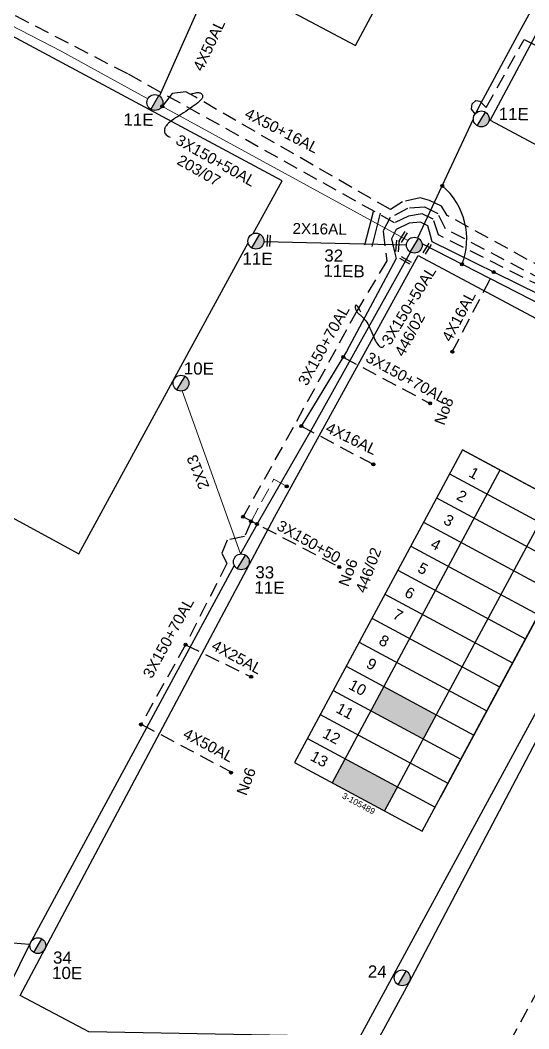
# Model space of a CAD drawing. Header units: millimetres. Extents: x 2875 to 4053, y 1200 to 1741.
# Drawn here: x 3531.9 to 3575.3, y 1283.3 to 1369.4 of the extents above; entities that cross this region are included whole.
import ezdxf
from ezdxf.enums import TextEntityAlignment as Align

# ---------------------------------------------------------------- set-up
doc = ezdxf.new("R2010")
doc.units = ezdxf.units.MM
doc.linetypes.add('DASHED', pattern=[19.05, 12.7, -6.35])
doc.layers.add('Άγνωστα', color=7, linetype='Continuous', lineweight=5)
for name, color, linetype in [('Ασφαλειοκιβώτια Χ.Τ 13 αναχωρήσεων', 7, 'Continuous'), ('Γυμνά εναέρια ΧΤ (1Φ)   2x16AL', 7, 'Continuous'), ('Γυμνά εναέρια ΧΤ και ΦΟΠ (3Φ)   4x50+16AL', 7, 'Continuous'), ('Επιγραφές - Σχήματα', 7, 'Continuous'), ('Καλώδια ΧΤ   3x150+50AL', 7, 'DASHED'), ('Καλώδια ΧΤ   3x150+50CU', 7, 'DASHED'), ('Καλώδια ΧΤ   3x150+70AL', 7, 'DASHED'), ('Μηχανική τομή', 7, 'Continuous'), ('Στύλος ΦΜ', 7, 'Continuous'), ('Στύλος ΦΜ @ 1', 7, 'Continuous'), ('Συνδέσεις', 7, 'Continuous'), ('Τομή', 7, 'Continuous'), ('Υπόβαθρο ΔΕΗ', 7, 'Continuous'), ('Υπόγεια καλώδια Δικτύου ΧΤ και Παρ. ΧΤ - 3X150+70 AL', 7, 'DASHED'), ('Υπόγεια καλώδια Παροχών ΧΤ   4x16AL', 7, 'DASHED'), ('Υπόγεια καλώδια Παροχών ΧΤ   4x25', 7, 'DASHED'), ('Υπόγεια καλώδια Παροχών ΧΤ   4x50AL', 7, 'DASHED')]:
    doc.layers.add(name, color=color, linetype=linetype)
doc.styles.get("Standard").update_dxf_attribs({"font": 'ARIAL.TTF'})
doc.linetypes.add('SYN_LINE', pattern='A,0.5,-0.0001,["/\\/\\/\\/",Standard,S=0.1,R=0,X=0,Y=-0.05],-0.25', length=0.7501)

# ---------------------------------------------------------------- blocks, each defined once
blk = doc.blocks.new('_ΣΥΝΔΕΣΗ')
at = {"layer": 'Συνδέσεις', "linetype": 'SYN_LINE', "ltscale": 40}
blk.add_hatch(color=256, dxfattribs=at).paths.add_polyline_path([(0.5, -0.01, 1), (-0.5, -0.01, 1)])
at = {"layer": 'Συνδέσεις'}
blk.add_circle((0, -0.01), 0.5, dxfattribs=at)
blk = doc.blocks.new('ΥΠΑΡΧΩΝ ΤΣΙΜΕΝΤΕΝΙΟΣ ΣΤΥΛΟΣ')
at = {"layer": 'Στύλος ΦΜ'}
blk.add_hatch(color=256, dxfattribs=at).paths.add_polyline_path([(-1.29, -2.28, 0.574793), (2.62, 0, 0.268822), (1.3, 2.27)])
blk.add_line((-1.29, -2.28), (1.3, 2.27), dxfattribs=at)
blk.add_circle((0, 0), 2.62, dxfattribs=at)
at = {"layer": 'Στύλος ΦΜ', "flags": 4}
for tag, p in [('ΑΡΙΘΜΟΣ', (-4.68, 8.05)), ('ΤΥΠΟΣ', (-4.91, 3.03))]:
    blk.add_attdef(tag, p, '', height=4, dxfattribs=at)
blk = doc.blocks.new('ΜΗΧΑΝΙΚΗ ΤΟΜΗ')
at = {"layer": 'Μηχανική τομή', "ltscale": 40}
for p, q in [((-1.89, 0.78), (1.89, 0.78)), ((1.89, 0), (-1.89, 0))]:
    blk.add_line(p, q, dxfattribs=at)
blk = doc.blocks.new('new block1')
at = {"layer": 'Ασφαλειοκιβώτια Χ.Τ 13 αναχωρήσεων'}
for s, p in [('1', (-1539.38, 5043.6)), ('2', (-1539.38, 5035.03)), ('3', (-1539.38, 5025.96)), ('4', (-1539.38, 5016.94)), ('5', (-1539.38, 5007.92)), ('6', (-1539.38, 4998.79)), ('7', (-1539.38, 4990.55)), ('8', (-1539.38, 4980.86)), ('9', (-1539.38, 4972.17)), ('10', (-1541.17, 4963.2)), ('11', (-1541.17, 4954.4)), ('12', (-1541.17, 4945.04)), ('13', (-1541.17, 4936.47))]:
    blk.add_text(s, height=3.6, dxfattribs=at).set_placement(p)
blk = doc.blocks.new('ΑΣΦΑΛΕΙΟΚΙΒΩΤΙΟ ΥΠΟΣΤΑΘΜΟΥ 13 ΑΝΑΧΩΡΗΣΕΩΝ')
at = {"layer": 'Ασφαλειοκιβώτια Χ.Τ 13 αναχωρήσεων', "ltscale": 40}
for p, q in [((-23.86, 58.34), (23.96, 58.34)), ((-9.78, 58.34), (-9.78, -58.66)), ((9.87, 58.34), (9.87, -58.66)), ((23.96, 58.34), (23.96, -45.89)), ((-23.86, 49.34), (23.96, 49.34)), ((-23.86, 40.34), (23.96, 40.34)), ((-23.86, 31.34), (23.96, 31.34)), ((-23.86, 22.34), (23.96, 22.34)), ((-23.86, 13.34), (23.96, 13.34)), ((-23.86, 4.34), (23.96, 4.34)), ((-23.86, -4.66), (23.96, -4.66)), ((-23.86, -13.66), (23.96, -13.66)), ((-23.86, -22.66), (23.96, -22.66)), ((-23.86, -31.66), (23.96, -31.66)), ((-23.86, -40.66), (23.96, -40.66)), ((-23.86, -49.66), (23.96, -49.66))]:
    blk.add_line(p, q, dxfattribs=at)
at = {"layer": 'Ασφαλειοκιβώτια Χ.Τ 13 αναχωρήσεων'}
blk.add_lwpolyline([(-23.86, -58.66), (23.96, -58.66), (23.96, 58.34), (-23.86, 58.34)], close=True, dxfattribs=at)
blk.add_blockref('new block1', (1521.19, -4992), dxfattribs=at)
at = {"layer": 'Ασφαλειοκιβώτια Χ.Τ 13 αναχωρήσεων', "ltscale": 40}
for tag, height, p in [('ΟΝΟΜΑ', 5, (1.15, 62.43)), ('ΚΕΙΜΕΝΟ 1', 2, (17.15, 53.4)), ('ΚΕΙΜΕΝΟ 2', 2, (17.15, 44.69)), ('ΚΕΙΜΕΝΟ 3', 2, (16.99, 35.93)), ('ΚΕΙΜΕΝΟ 4', 2, (16.99, 26.95)), ('ΚΕΙΜΕΝΟ 5', 2, (16.99, 18.11)), ('ΚΕΙΜΕΝΟ 6', 2, (16.99, 9.19)), ('ΚΕΙΜΕΝΟ 7', 2, (16.99, 0.11)), ('ΚΕΙΜΕΝΟ 8', 2, (16.99, -8.61)), ('ΚΕΙΜΕΝΟ 9', 2, (16.99, -17.74)), ('ΚΕΙΜΕΝΟ 10', 2, (16.99, -26.96)), ('ΚΕΙΜΕΝΟ 11', 2, (16.99, -36.04)), ('ΚΕΙΜΕΝΟ 12', 2, (16.99, -44.96)), ('ΚΕΙΜΕΝΟ 13', 2, (16.99, -54.16)), ('ΣΧ', 2, (1.2, -60.52))]:
    blk.add_attdef(tag, text='', height=height, dxfattribs=at).set_placement(p, align=Align.MIDDLE_CENTER)
blk = doc.blocks.new('ΤΟΜΗ')
at = {"layer": 'Τομή', "ltscale": 40}
for p, q in [((-5.68, 0), (5.68, 0)), ((5.68, -2.33), (-5.68, -2.33))]:
    blk.add_line(p, q, dxfattribs=at)

msp = doc.modelspace()

# ---------------------------------------------------------------- hatches: boundary and pattern name
at = {"layer": 'Ασφαλειοκιβώτια Χ.Τ 13 αναχωρήσεων'}
for color, points in [(206, [(3566.299, 1308.022), (3567.403, 1310.075), (3562.918, 1312.486), (3561.814, 1310.432)]), (2, [(3562.988, 1301.861), (3564.091, 1303.915), (3559.607, 1306.325), (3558.503, 1304.272)]), (1, [(3562.988, 1301.861), (3564.091, 1303.915), (3559.607, 1306.325), (3558.503, 1304.272)]), (6, [(3562.988, 1301.861), (3564.091, 1303.915), (3559.607, 1306.325), (3558.503, 1304.272)]), (62, [(3562.988, 1301.861), (3564.091, 1303.915), (3559.607, 1306.325), (3558.503, 1304.272)]), (85, [(3562.988, 1301.861), (3564.091, 1303.915), (3559.607, 1306.325), (3558.503, 1304.272)]), (85, [(3562.988, 1301.861), (3564.091, 1303.915), (3559.607, 1306.325), (3558.503, 1304.272)]), (133, [(3562.988, 1301.861), (3564.091, 1303.915), (3559.607, 1306.325), (3558.503, 1304.272)]), (27, [(3562.988, 1301.861), (3564.091, 1303.915), (3559.607, 1306.325), (3558.503, 1304.272)]), (5, [(3562.988, 1301.861), (3564.091, 1303.915), (3559.607, 1306.325), (3558.503, 1304.272)]), (30, [(3562.988, 1301.861), (3564.091, 1303.915), (3559.607, 1306.325), (3558.503, 1304.272)])]:
    msp.add_hatch(color=color, dxfattribs=at).paths.add_polyline_path(points)
at = {"layer": 'Ασφαλειοκιβώτια Χ.Τ 13 αναχωρήσεων', "true_color": 0xd2798f}
msp.add_hatch(color=233, dxfattribs=at).paths.add_polyline_path([(3562.988, 1301.861), (3564.091, 1303.915), (3559.607, 1306.325), (3558.503, 1304.272)])
at = {"layer": 'Ασφαλειοκιβώτια Χ.Τ 13 αναχωρήσεων', "ltscale": 2}
msp.add_hatch(color=173, dxfattribs=at).paths.add_polyline_path([(3562.988, 1301.861), (3564.091, 1303.915), (3559.607, 1306.325), (3558.503, 1304.272)])

# ---------------------------------------------------------------- linework, layer by layer
at = {"layer": 'Άγνωστα', "color": 5}
for points in [[(3521.428, 1373.944), (3535.345, 1366.731), (3542.775, 1362.675)], [(3543.965, 1362.025), (3564.979, 1350.555)]]:
    msp.add_lwpolyline(points, dxfattribs=at)
at = {"layer": 'Άγνωστα', "color": 30}
msp.add_lwpolyline([(3545.706, 1337.719), (3550.684, 1323.806)], dxfattribs=at)
at = {"layer": 'Άγνωστα', "color": 5, "linetype": 'DASHED', "ltscale": 0.1}
msp.add_lwpolyline([(3551.585, 1326.584), (3553.534, 1330.205), (3554.633, 1329.568)], dxfattribs=at)
at = {"layer": 'Γυμνά εναέρια ΧΤ (1Φ)   2x16AL', "color": 5}
msp.add_lwpolyline([(3552.679, 1350.481), (3564.858, 1350.185)], dxfattribs=at)
at = {"layer": 'Γυμνά εναέρια ΧΤ και ΦΟΠ (3Φ)   4x50+16AL', "color": 85}
for points in [[(3570.827, 1361.469), (3571.02, 1361.882), (3574.555, 1368.439), (3583.175, 1384.106)], [(3565.823, 1350.783), (3570.58, 1360.941)], [(3590.575, 1336.753), (3590.288, 1337.416), (3576.672, 1344.92), (3566.206, 1350.271)]]:
    msp.add_lwpolyline(points, dxfattribs=at)
at = {"layer": 'Γυμνά εναέρια ΧΤ και ΦΟΠ (3Φ)   4x50+16AL', "color": 62, "linetype": 'DASHED', "ltscale": 0.1}
msp.add_lwpolyline([(3591.988, 1309.939), (3585.754, 1313.149), (3593.027, 1326.26), (3597.746, 1334.541), (3591.946, 1337.742), (3590.971, 1338.796), (3579.953, 1344.864), (3567.607, 1351.044), (3567.151, 1352.402), (3566.194, 1352.835), (3565.041, 1352.648), (3563.852, 1352.078), (3541.054, 1364.791), (3522.347, 1374.436), (3522.43, 1375.019), (3521.705, 1375.397), (3521.26, 1375.015)], dxfattribs=at)
at = {"layer": 'Γυμνά εναέρια ΧΤ και ΦΟΠ (3Φ)   4x50+16AL', "color": 30, "ltscale": 0.1}
msp.add_lwpolyline([(3591.758, 1309.484), (3584.675, 1313.27), (3592.005, 1326.277), (3596.473, 1334.143), (3591.698, 1336.802), (3591.104, 1337.968), (3576.212, 1345.95), (3567.05, 1350.454), (3566.91, 1351.007), (3566.685, 1351.819), (3566.055, 1352.13), (3565.091, 1352.033), (3563.971, 1351.517), (3563.591, 1350.715), (3563.823, 1349.724), (3563.977, 1349.017), (3559.75, 1341.092), (3555.871, 1334.709)], dxfattribs=at)
at = {"layer": 'Γυμνά εναέρια ΧΤ και ΦΟΠ (3Φ)   4x50+16AL', "color": 30}
for points in [[(3552.095, 1326.359), (3556.915, 1334.721), (3565.206, 1349.577)], [(3552.095, 1326.359), (3550.684, 1323.806)], [(3550.148, 1322.83), (3532.645, 1290.476), (3517.112, 1258.942)]]:
    msp.add_lwpolyline(points, dxfattribs=at)
at = {"layer": 'Γυμνά εναέρια ΧΤ και ΦΟΠ (3Φ)   4x50+16AL', "color": 6}
msp.add_lwpolyline([(3541.909, 1244.583), (3565.057, 1287.157), (3585.713, 1326.385), (3590.678, 1335.66)], dxfattribs=at)
at = {"layer": 'Γυμνά εναέρια ΧΤ και ΦΟΠ (3Φ)   4x50+16AL', "color": 206, "linetype": 'DASHED', "ltscale": 0.1}
msp.add_lwpolyline([(3590.643, 1307.27), (3586.875, 1309.215), (3578.09, 1293.559), (3578.82, 1291.665), (3556.529, 1250.249), (3556.707, 1249.753), (3564.506, 1245.545)], dxfattribs=at)
at = {"layer": 'Επιγραφές - Σχήματα'}
for points in [[(3546.406, 1363.048), (3546.578, 1363.111), (3546.726, 1363.156), (3546.852, 1363.185), (3546.958, 1363.2), (3547.047, 1363.203), (3547.122, 1363.197), (3547.185, 1363.183), (3547.239, 1363.164), (3547.284, 1363.141), (3547.324, 1363.115), (3547.357, 1363.086), (3547.384, 1363.054), (3547.405, 1363.02), (3547.422, 1362.984), (3547.434, 1362.946), (3547.442, 1362.907), (3547.445, 1362.866), (3547.442, 1362.822), (3547.43, 1362.775), (3547.407, 1362.722), (3547.369, 1362.662), (3547.315, 1362.594), (3547.241, 1362.516), (3547.145, 1362.428), (3547.026, 1362.327), (3546.886, 1362.217), (3546.729, 1362.099), (3546.559, 1361.975), (3546.379, 1361.848), (3546.193, 1361.719), (3546.005, 1361.592), (3545.82, 1361.468), (3545.639, 1361.35), (3545.465, 1361.237), (3545.299, 1361.13), (3545.142, 1361.028), (3544.996, 1360.931), (3544.862, 1360.84), (3544.741, 1360.754), (3544.635, 1360.673), (3544.544, 1360.597), (3544.467, 1360.526), (3544.404, 1360.46), (3544.351, 1360.398), (3544.309, 1360.339), (3544.275, 1360.285), (3544.248, 1360.234), (3544.227, 1360.186), (3544.211, 1360.14), (3544.198, 1360.097), (3544.189, 1360.055), (3544.184, 1360.015), (3544.181, 1359.975), (3544.181, 1359.935), (3544.183, 1359.894), (3544.187, 1359.853), (3544.194, 1359.81), (3544.206, 1359.764), (3544.23, 1359.715), (3544.268, 1359.66), (3544.326, 1359.601), (3544.408, 1359.534), (3544.519, 1359.46), (3544.663, 1359.377)], [(3560.973, 1344.437), (3560.857, 1344.677), (3560.759, 1344.848), (3560.679, 1344.961), (3560.614, 1345.024), (3560.564, 1345.046), (3560.527, 1345.037), (3560.501, 1345.005), (3560.485, 1344.961), (3560.478, 1344.911), (3560.479, 1344.859), (3560.486, 1344.805), (3560.499, 1344.75), (3560.517, 1344.695), (3560.538, 1344.642), (3560.562, 1344.592), (3560.588, 1344.544), (3560.614, 1344.501), (3560.643, 1344.462), (3560.674, 1344.424), (3560.708, 1344.386), (3560.747, 1344.348), (3560.791, 1344.307), (3560.842, 1344.262), (3560.9, 1344.213), (3560.966, 1344.157), (3561.039, 1344.092), (3561.118, 1344.018), (3561.202, 1343.932), (3561.289, 1343.833), (3561.379, 1343.719), (3561.47, 1343.588), (3561.561, 1343.439), (3561.651, 1343.271), (3561.739, 1343.089), (3561.826, 1342.898), (3561.91, 1342.703), (3561.992, 1342.511), (3562.071, 1342.326), (3562.146, 1342.155), (3562.218, 1342.003), (3562.286, 1341.875), (3562.35, 1341.769), (3562.411, 1341.682), (3562.468, 1341.614), (3562.522, 1341.561), (3562.573, 1341.521), (3562.621, 1341.492), (3562.666, 1341.471), (3562.709, 1341.457), (3562.751, 1341.451), (3562.79, 1341.453), (3562.829, 1341.464), (3562.867, 1341.486), (3562.905, 1341.52), (3562.943, 1341.567), (3562.983, 1341.628)]]:
    msp.add_lwpolyline(points, dxfattribs=at)
msp.add_arc((3564.087, 1350.709), 5.927, 338.45045, 49.71662, dxfattribs=at)
at = {"layer": 'Καλώδια ΧΤ   3x150+50AL', "color": 5, "ltscale": 0.1}
msp.add_lwpolyline([(3590.851, 1307.684), (3580.587, 1313.225), (3588.268, 1326.341), (3593.659, 1335.71), (3595.02, 1338.105), (3580.198, 1346.205), (3568.344, 1352.714), (3567.868, 1353.504), (3566.819, 1353.984), (3566.035, 1354.202), (3564.531, 1353.873), (3563.491, 1353.2), (3546.798, 1362.826), (3546.014, 1363.27), (3544.855, 1363.12), (3543.992, 1362.011)], dxfattribs=at)
at = {"layer": 'Καλώδια ΧΤ   3x150+50AL', "color": 6, "ltscale": 0.1}
msp.add_lwpolyline([(3590.45, 1333.707), (3590.387, 1334.294), (3591.106, 1334.916), (3592.461, 1337.04), (3592.623, 1337.915), (3591.765, 1339.183), (3568.194, 1351.561), (3567.569, 1352.839), (3566.394, 1353.422), (3564.951, 1353.3), (3563.475, 1352.517), (3562.861, 1351.367), (3563.19, 1348.835), (3560.639, 1344.604), (3555.184, 1334.597), (3550.903, 1326.978)], dxfattribs=at)
at = {"layer": 'Καλώδια ΧΤ   3x150+50AL', "color": 6, "linetype": 'DASHED', "ltscale": 0.1}
msp.add_lwpolyline([(3550.904, 1326.981), (3559.118, 1322.694)], dxfattribs=at)
at = {"layer": 'Καλώδια ΧΤ   3x150+50CU', "color": 85, "ltscale": 0.1}
msp.add_lwpolyline([(3570.746, 1361.39), (3570.433, 1361.788), (3570.487, 1362.235), (3570.801, 1362.523), (3571.14, 1362.455), (3571.673, 1361.936), (3574.926, 1367.731), (3581.304, 1364.419)], dxfattribs=at)
at = {"layer": 'Καλώδια ΧΤ   3x150+70AL', "color": 30, "ltscale": 0.1}
msp.add_lwpolyline([(3559.458, 1340.611), (3566.881, 1336.659)], dxfattribs=at)
at = {"layer": 'Υπόβαθρο ΔΕΗ'}
for points in [[(3640.016, 1427.303), (3615.187, 1441.002), (3600.226, 1413.663), (3572.014, 1360.85), (3583.881, 1354.5), (3596.369, 1347.815), (3607.436, 1367.966), (3623.524, 1397.122)], [(3527.43, 1384.728), (3560.507, 1367.214), (3579.987, 1403.622), (3550, 1420.819)]]:
    msp.add_lwpolyline(points, close=True, dxfattribs=at)
for points in [[(3551.779, 1351.157), (3554.234, 1355.659), (3520.927, 1373.527), (3501.401, 1343.093), (3502.574, 1342.456)], [(3502.574, 1342.456), (3536.867, 1323.819), (3551.343, 1350.358)], [(3577.94, 1314.011), (3560.868, 1282.568), (3537.717, 1283.013), (3531.863, 1286.122), (3553.58, 1326.935), (3565.863, 1349.293), (3590.143, 1336.336), (3584.668, 1326.403), (3578.411, 1314.879)]]:
    msp.add_lwpolyline(points, dxfattribs=at)
at = {"layer": 'Υπόγεια καλώδια Δικτύου ΧΤ και Παρ. ΧΤ - 3X150+70 AL', "color": 5, "ltscale": 0.1}
msp.add_lwpolyline([(3551.585, 1326.584), (3551.019, 1325.311), (3549.535, 1324.989), (3549.08, 1323.867), (3549.522, 1322.99), (3545.989, 1316.061), (3542.18, 1309.244)], dxfattribs=at)
at = {"layer": 'Υπόγεια καλώδια Παροχών ΧΤ   4x16AL', "color": 30, "ltscale": 0.1}
for points in [[(3568.781, 1341.057), (3572.323, 1347.862)], [(3562.034, 1331.445), (3555.871, 1334.709), (3555.871, 1334.709)]]:
    msp.add_lwpolyline(points, dxfattribs=at)
at = {"layer": 'Υπόγεια καλώδια Παροχών ΧΤ   4x25', "color": 5, "ltscale": 0.1}
msp.add_lwpolyline([(3545.989, 1316.061), (3551.595, 1313.321)], dxfattribs=at)
at = {"layer": 'Υπόγεια καλώδια Παροχών ΧΤ   4x50AL', "color": 5, "linetype": 'Continuous', "ltscale": 0.1}
msp.add_lwpolyline([(3543.766, 1362.901), (3547.994, 1372.454), (3547.994, 1372.454)], dxfattribs=at)
at = {"layer": 'Υπόγεια καλώδια Παροχών ΧΤ   4x50AL', "color": 5, "ltscale": 0.1}
msp.add_lwpolyline([(3542.186, 1309.283), (3549.975, 1305.144)], dxfattribs=at)
at = {"layer": 'Υπόγεια καλώδια Παροχών ΧΤ   4x50AL', "color": 30, "linetype": 'Continuous', "ltscale": 0.1}
msp.add_lwpolyline([(3532.645, 1290.476), (3520.528, 1291.436)], dxfattribs=at)

# ---------------------------------------------------------------- block references
at = {"layer": 'Ασφαλειοκιβώτια Χ.Τ 13 αναχωρήσεων'}
ref = msp.add_blockref('ΑΣΦΑΛΕΙΟΚΙΒΩΤΙΟ ΥΠΟΣΤΑΘΜΟΥ 13 ΑΝΑΧΩΡΗΣΕΩΝ', (3567.929, 1316.457), dxfattribs=dict(at, xscale=0.2590415103700359, yscale=0.2590415103700359, zscale=0.2590415103700359, rotation=331.7415365096159))
ref.add_attrib('ΣΧ', '3-105489', dxfattribs={"ltscale": 40, "height": 0.5181, "rotation": 331.74154}).set_placement((3560.781, 1302.499), align=Align.MIDDLE_CENTER)
at = {"layer": 'Μηχανική τομή'}
for p, xscale, yscale, zscale, rotation in [((3564.656, 1350.8), 0.2590415103698928, 0.2590415103698928, 0.2590415103698928, 58.13229759539418), ((3553.186, 1350.539), 0.2590415103699283, 0.2590415103699283, 0.2590415103699283, 86.19037056429697), ((3564.198, 1350.101), 0.2590415103699283, 0.2590415103699283, 0.2590415103699283, 86.19037056429697), ((3566.72, 1349.814), 0.2590415103699118, 0.2590415103699118, 0.2590415103699118, 58.1322975953872), ((3564.835, 1348.965), 0.2590415103699124, 0.2590415103699124, 0.2590415103699124, 150.3558451502987)]:
    msp.add_blockref('ΜΗΧΑΝΙΚΗ ΤΟΜΗ', p, dxfattribs=dict(at, xscale=xscale, yscale=yscale, zscale=zscale, rotation=rotation))
at = {"layer": 'Στύλος ΦΜ @ 1', "ltscale": 40}
ref = msp.add_blockref('ΥΠΑΡΧΩΝ ΤΣΙΜΕΝΤΕΝΙΟΣ ΣΤΥΛΟΣ', (3543.37, 1362.35), dxfattribs=dict(at, xscale=0.2590415103700448, yscale=0.2590415103700448, zscale=0.2590415103700448, rotation=359.0199368875902))
ref.add_attrib('ΤΥΠΟΣ', '11E', (3540.672, 1360.392), dxfattribs={"layer": 'Στύλος ΦΜ', "height": 1.0362, "rotation": 359.01994, "flags": 4})
ref = msp.add_blockref('ΥΠΑΡΧΩΝ ΤΣΙΜΕΝΤΕΝΙΟΣ ΣΤΥΛΟΣ', (3571.258, 1360.945), dxfattribs=dict(at, xscale=0.2590415103700448, yscale=0.2590415103700448, zscale=0.2590415103700448, rotation=359.0199368875902))
ref.add_attrib('ΤΥΠΟΣ', '11E', (3572.733, 1360.872), dxfattribs={"layer": 'Στύλος ΦΜ', "height": 1.0362, "rotation": 359.01994, "flags": 4})
ref = msp.add_blockref('ΥΠΑΡΧΩΝ ΤΣΙΜΕΝΤΕΝΙΟΣ ΣΤΥΛΟΣ', (3552.002, 1350.516), dxfattribs=dict(at, xscale=0.2590415103700448, yscale=0.2590415103700448, zscale=0.2590415103700448, rotation=359.0199368875902))
ref.add_attrib('ΤΥΠΟΣ', '11E', (3550.843, 1348.519), dxfattribs={"layer": 'Στύλος ΦΜ', "height": 1.0362, "rotation": 359.01994, "flags": 4})
ref = msp.add_blockref('ΥΠΑΡΧΩΝ ΤΣΙΜΕΝΤΕΝΙΟΣ ΣΤΥΛΟΣ', (3565.536, 1350.169), dxfattribs=dict(at, xscale=0.2590415103700448, yscale=0.2590415103700448, zscale=0.2590415103700448, rotation=359.0199368875902))
ref.add_attrib('ΤΥΠΟΣ', '11EB', (3557.753, 1347.476), dxfattribs={"layer": 'Στύλος ΦΜ', "height": 1.0362, "rotation": 359.01994, "flags": 4})
ref.add_attrib('ΑΡΙΘΜΟΣ', '32', (3557.836, 1348.777), dxfattribs={"layer": 'Στύλος ΦΜ', "height": 1.0362, "rotation": 359.01994, "flags": 4})
ref = msp.add_blockref('ΥΠΑΡΧΩΝ ΤΣΙΜΕΝΤΕΝΙΟΣ ΣΤΥΛΟΣ', (3545.598, 1338.389), dxfattribs=dict(at, xscale=0.2590415103700448, yscale=0.2590415103700448, zscale=0.2590415103700448, rotation=359.0199368875902))
ref.add_attrib('ΤΥΠΟΣ', '10E', (3545.828, 1339.141), dxfattribs={"layer": 'Στύλος ΦΜ', "height": 1.0362, "rotation": 359.01994, "flags": 4})
ref = msp.add_blockref('ΥΠΑΡΧΩΝ ΤΣΙΜΕΝΤΕΝΙΟΣ ΣΤΥΛΟΣ', (3550.756, 1323.131), dxfattribs=dict(at, xscale=0.2590415103700448, yscale=0.2590415103700448, zscale=0.2590415103700448, rotation=359.0199368875902))
ref.add_attrib('ΤΥΠΟΣ', '11E', (3551.861, 1320.436), dxfattribs={"layer": 'Στύλος ΦΜ', "height": 1.0362, "rotation": 359.01994, "flags": 4})
ref.add_attrib('ΑΡΙΘΜΟΣ', '33', (3551.944, 1321.737), dxfattribs={"layer": 'Στύλος ΦΜ', "height": 1.0362, "rotation": 359.01994, "flags": 4})
ref = msp.add_blockref('ΥΠΑΡΧΩΝ ΤΣΙΜΕΝΤΕΝΙΟΣ ΣΤΥΛΟΣ', (3533.361, 1290.366), dxfattribs=dict(at, xscale=0.2590415103700448, yscale=0.2590415103700448, zscale=0.2590415103700448, rotation=359.0199368875902))
ref.add_attrib('ΤΥΠΟΣ', '10E', (3534.571, 1287.538), dxfattribs={"layer": 'Στύλος ΦΜ', "height": 1.0362, "rotation": 359.01994, "flags": 4})
ref.add_attrib('ΑΡΙΘΜΟΣ', '34', (3534.655, 1288.839), dxfattribs={"layer": 'Στύλος ΦΜ', "height": 1.0362, "rotation": 359.01994, "flags": 4})
ref = msp.add_blockref('ΥΠΑΡΧΩΝ ΤΣΙΜΕΝΤΕΝΙΟΣ ΣΤΥΛΟΣ', (3564.503, 1287.619), dxfattribs=dict(at, xscale=0.2590415103700448, yscale=0.2590415103700448, zscale=0.2590415103700448, rotation=359.0199368875902))
ref.add_attrib('ΤΥΠΟΣ', '24', (3561.554, 1287.648), dxfattribs={"layer": 'Στύλος ΦΜ', "height": 1.0362, "rotation": 359.01994, "flags": 4})
at = {"layer": 'Συνδέσεις', "xscale": 0.2590415103700448, "yscale": 0.2590415103700448, "zscale": 0.2590415103700448, "rotation": 359.0199368875902}
for p in [(3543.995, 1362.023), (3567.92, 1355.234), (3569.602, 1348.538), (3572.326, 1347.874), (3568.785, 1341.069), (3559.461, 1340.623), (3566.884, 1336.671), (3555.875, 1334.721), (3562.037, 1331.457), (3554.637, 1329.579), (3550.904, 1326.981), (3551.586, 1326.585), (3552.095, 1326.359), (3559.118, 1322.694), (3545.989, 1316.061), (3551.595, 1313.321), (3542.18, 1309.244), (3549.87, 1305.144)]:
    msp.add_blockref('_ΣΥΝΔΕΣΗ', p, dxfattribs=at)
at = {"layer": 'Τομή', "xscale": 0.2590415103700167, "yscale": 0.2590415103700167, "zscale": 0.2590415103700167, "rotation": 75.75621216936962}
msp.add_blockref('ΤΟΜΗ', (3561.683, 1351.627), dxfattribs=at)

# ---------------------------------------------------------------- texts
at = {"layer": 'Άγνωστα', "color": 7, "insert": (3547.181, 1329.199), "char_height": 0.9325, "width": 87.23055, "attachment_point": 1, "rotation": 111.89357}
msp.add_mtext('2X13', dxfattribs=at)
at = {"layer": 'Γυμνά εναέρια ΧΤ (1Φ)   2x16AL', "color": 7, "insert": (3555.138, 1352.066), "char_height": 0.9325, "width": 87.23055, "attachment_point": 1, "rotation": 359.01994}
msp.add_mtext('2X16AL', dxfattribs=at)
at = {"layer": 'Γυμνά εναέρια ΧΤ και ΦΟΠ (3Φ)   4x50+16AL', "color": 7, "insert": (3551.383, 1361.932), "char_height": 0.9325, "width": 87.23055, "attachment_point": 1, "rotation": 332.82512}
msp.add_mtext('4X50+16AL', dxfattribs=at)
at = {"layer": 'Επιγραφές - Σχήματα', "color": 7, "char_height": 0.9325, "width": 87.23055, "attachment_point": 1}
for s, insert, rotation in [('203/07', (3545.627, 1357.943), 330.40086), ('446/02', (3563.799, 1341.021), 61.8568), ('No8', (3567.206, 1335.054), 69.52165), ('No6\\P446/02', (3559.019, 1321.266), 69.52165), ('No6', (3550.309, 1303.437), 69.52165)]:
    msp.add_mtext(s, dxfattribs=dict(at, insert=insert, rotation=rotation))
at = {"layer": 'Καλώδια ΧΤ   3x150+50AL', "color": 7, "char_height": 0.9325, "width": 87.23055, "attachment_point": 1}
for s, insert, rotation in [('3X150+50AL', (3545.514, 1359.676), 330.40086), ('3X150+50AL', (3562.679, 1342.047), 58.284), ('3X150+50', (3554.153, 1326.752), 330.54429)]:
    msp.add_mtext(s, dxfattribs=dict(at, insert=insert, rotation=rotation))
at = {"layer": 'Καλώδια ΧΤ   3x150+70AL', "color": 7, "char_height": 0.9325, "width": 87.23055, "attachment_point": 1}
for insert, rotation in [((3555.543, 1338.544), 60.86505), ((3561.746, 1341.106), 331.18017)]:
    msp.add_mtext('3X150+70AL', dxfattribs=dict(at, insert=insert, rotation=rotation))
at = {"layer": 'Υπόγεια καλώδια Δικτύου ΧΤ και Παρ. ΧΤ - 3X150+70 AL', "color": 7, "insert": (3542.285, 1313.551), "char_height": 0.9325, "width": 87.23055, "attachment_point": 1, "rotation": 61.20164}
msp.add_mtext('3X150+70AL', dxfattribs=at)
at = {"layer": 'Υπόγεια καλώδια Παροχών ΧΤ   4x16AL', "color": 7, "char_height": 0.9325, "width": 87.23055, "attachment_point": 1}
for insert, rotation in [((3567.835, 1342.271), 62.19061), ((3558.288, 1335.091), 334.13104)]:
    msp.add_mtext('4X16AL', dxfattribs=dict(at, insert=insert, rotation=rotation))
at = {"layer": 'Υπόγεια καλώδια Παροχών ΧΤ   4x25', "color": 7, "insert": (3548.565, 1316.519), "char_height": 0.9325, "width": 87.23055, "attachment_point": 1, "rotation": 331.56755}
msp.add_mtext('4X25AL', dxfattribs=at)
at = {"layer": 'Υπόγεια καλώδια Παροχών ΧΤ   4x50AL', "color": 7, "char_height": 0.9325, "width": 87.23055, "attachment_point": 1}
for insert, rotation in [((3546.579, 1365.338), 64.74927), ((3546.123, 1308.984), 332.04192)]:
    msp.add_mtext('4X50AL', dxfattribs=dict(at, insert=insert, rotation=rotation))

doc.saveas('drawing.dxf')
